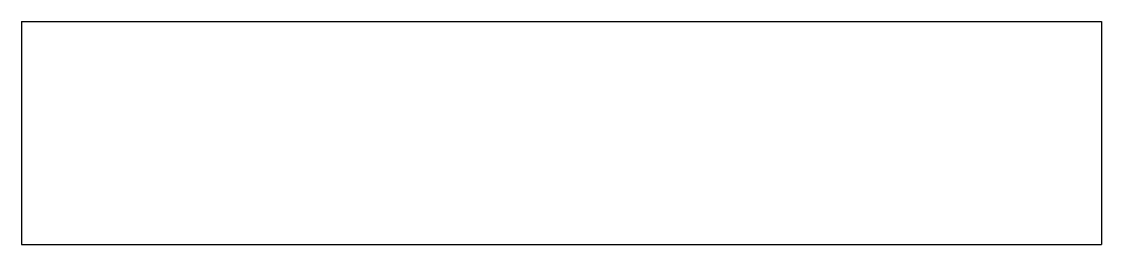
# Model space of a CAD drawing. Extents: x -34 to 426, y -4 to 91.
import ezdxf

# ---------------------------------------------------------------- set-up
doc = ezdxf.new("R2010")
doc.units = 0
doc.layers.add('VISIBLE', color=7, linetype='CONTINUOUS')

msp = doc.modelspace()

# ---------------------------------------------------------------- linework, layer by layer
at = {"layer": 'VISIBLE'}
for p, q in [((-34.29, 90.97), (425.71, 90.97)), ((-34.29, 90.97), (-34.29, -4.03)), ((425.71, 90.97), (425.71, -4.03)), ((-34.29, -4.03), (425.71, -4.03))]:
    msp.add_line(p, q, dxfattribs=at)

doc.saveas('drawing.dxf')
